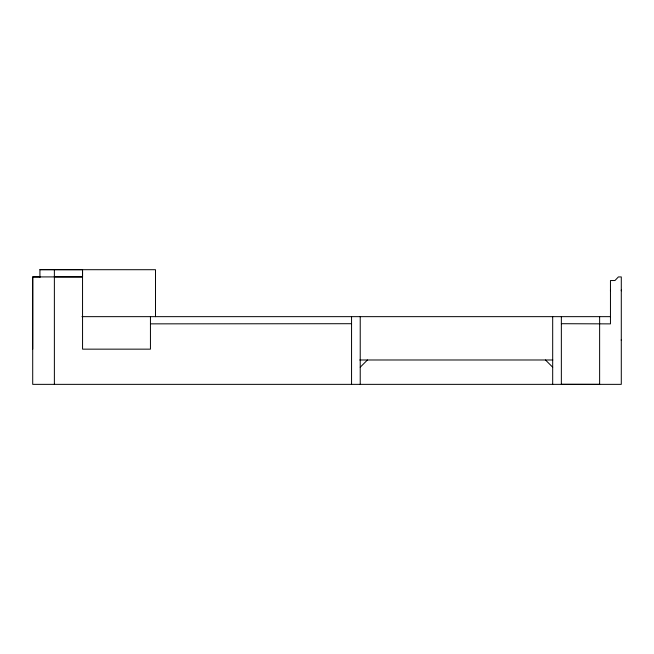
<?xml version="1.0" encoding="UTF-8"?>
<svg xmlns="http://www.w3.org/2000/svg" width="654" height="654" viewBox="0 0 654 654"><rect width="100%" height="100%" fill="white"/><g stroke="black" fill="none" stroke-linecap="round" stroke-linejoin="round"><path stroke-width="0.98" d="M32.708 349.146L32.733 276.928L82.551 276.879L82.543 269.677L39.927 269.636L39.935 276.936M54.38 384.356L54.372 269.636M610.46 290.793L610.46 289.935M621.3 340.481L621.3 339.622M621.3 290.793L621.3 289.926M82.543 276.92L54.364 276.879M360.223 367.205L367.45 359.986M39.935 269.693L155.497 269.71L155.513 316.65M40.442 276.928L32.708 276.936L32.708 384.356L621.292 384.356L621.292 276.928L618.39 276.928L614.948 280.541L610.46 280.541L610.46 323.877L561.353 323.705M81.93 316.65L610.46 316.65M150.445 323.853L351.558 323.705M359.757 359.986L552.818 359.986M545.469 359.986L552.687 367.205M82.543 269.677L82.559 349.154L150.445 349.154L150.445 316.65M599.628 316.65L599.628 384.356L561.353 384.315L561.353 316.65M552.687 316.65L552.687 384.315M360.223 316.65L360.223 384.315M351.558 316.65L351.558 384.315"/></g></svg>
